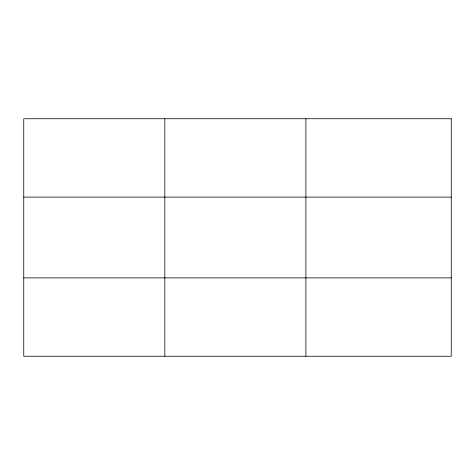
<?xml version="1.0" encoding="UTF-8"?>
<svg xmlns="http://www.w3.org/2000/svg" width="475" height="475" viewBox="0 0 475 475"><rect width="100%" height="100%" fill="white"/><g stroke="black" fill="none" stroke-linecap="round" stroke-linejoin="round"><path stroke-width="0.71" d="M164.825 356.25L164.825 118.75M305.9 356.25L305.9 118.75M23.75 197.125L451.25 197.125M23.75 277.875L451.25 277.875M451.25 118.75L23.75 118.75L23.75 356.25L451.25 356.25L451.25 118.75"/></g></svg>
